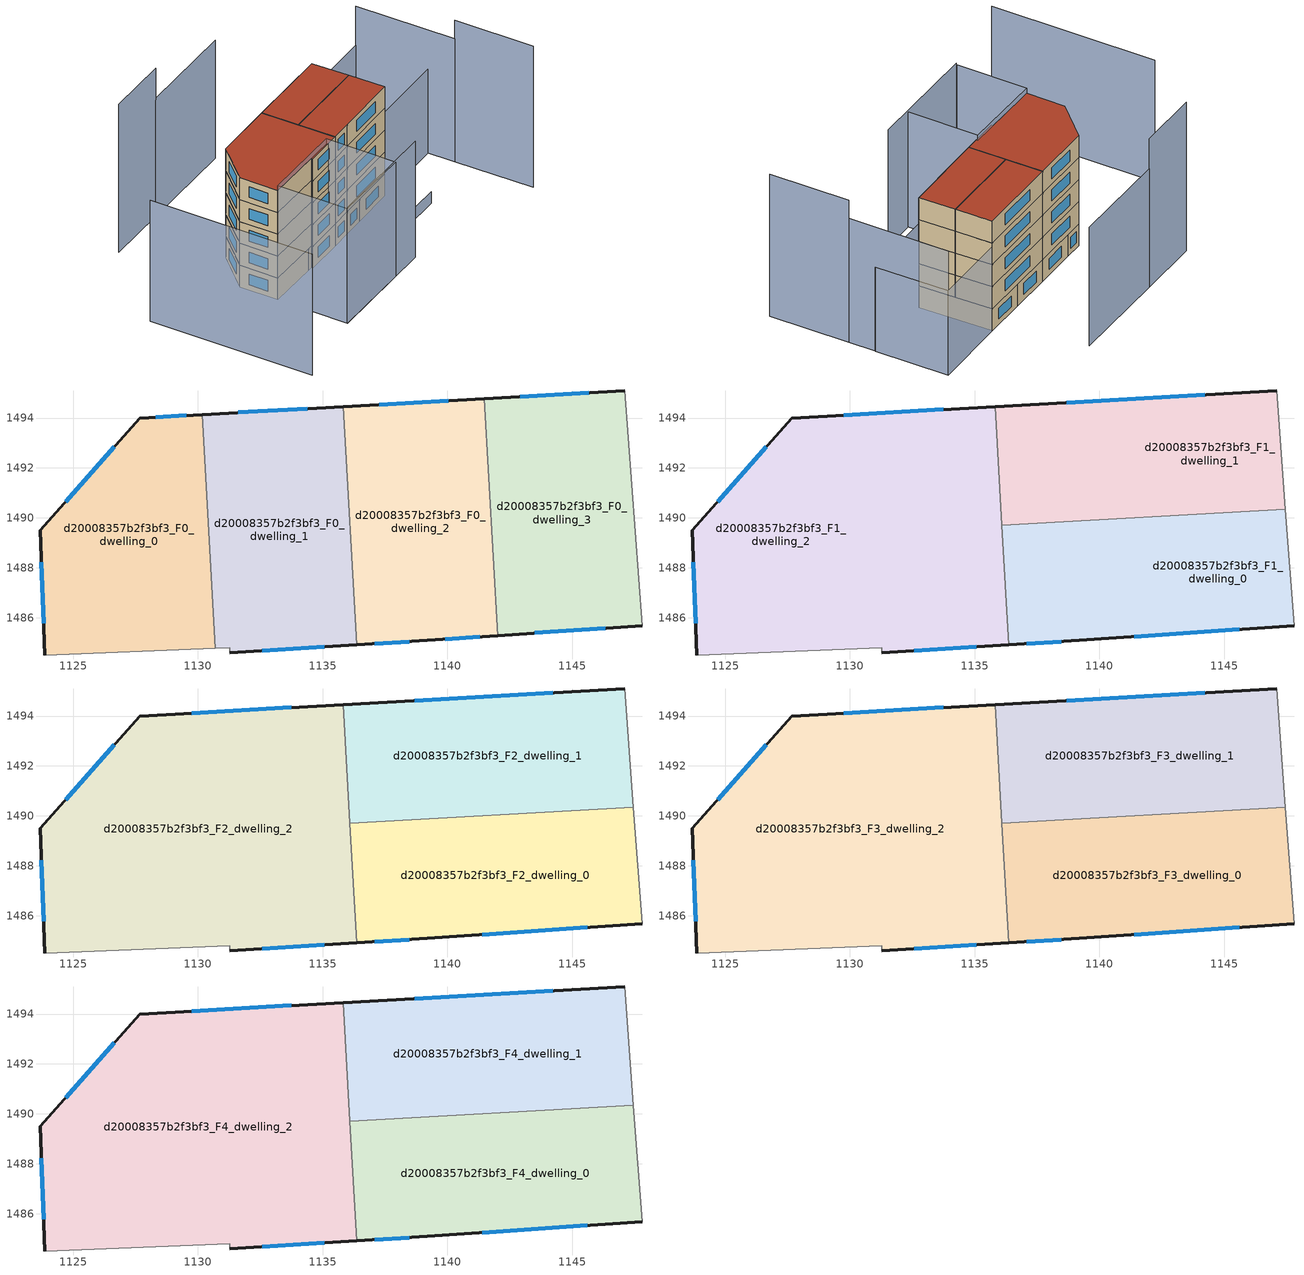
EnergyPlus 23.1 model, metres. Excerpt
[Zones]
d20008357b2f3bf3_F0_dwelling_0
 floor ground (EU_floor_Construction): 1130.17,1494.14 1130.7,1484.77 1123.88,1484.49 1123.68,1489.5 1127.68,1494 z0
 wall outside (EU_wall_Construction): 1130.17,1494.14 1127.68,1494 1123.68,1489.5 1123.88,1484.49 z0:3
 wall adiabatic (EU_wall_Construction): 1123.88,1484.49 1130.7,1484.77 z0:3
 wall to d20008357b2f3bf3_F0_dwelling_1 (EU_wall_Construction): 1130.7,1484.77 1130.17,1494.14 z0:3
 window (EU_Window_Construction): 1129.53,1494.1 1128.32,1494.04 / 1123.73,1488.22 1123.82,1485.77 / 1126.66,1492.85 1124.7,1490.65 z0.77:2.23
d20008357b2f3bf3_F0_dwelling_1
 floor ground (EU_floor_Construction): 1135.82,1494.46 1136.35,1484.91 1131.28,1484.59 1131.28,1484.79 1130.7,1484.77 1130.17,1494.14 z0
 wall outside (EU_wall_Construction): 1135.82,1494.46 1130.17,1494.14 / 1131.28,1484.59 1136.35,1484.91 z0:3
 wall adiabatic (EU_wall_Construction): 1130.7,1484.77 1131.28,1484.79 1131.28,1484.59 z0:3
 wall to d20008357b2f3bf3_F0_dwelling_2 (EU_wall_Construction): 1136.35,1484.91 1135.82,1494.46 z0:3
 window (EU_Window_Construction): 1134.37,1494.38 1131.61,1494.22 / 1132.58,1484.67 1135.06,1484.83 z0.77:2.23
d20008357b2f3bf3_F0_dwelling_2
 floor ground (EU_floor_Construction): 1141.48,1494.78 1142.01,1485.29 1139.19,1485.09 1136.35,1484.91 1135.82,1494.46 z0
 wall outside (EU_wall_Construction): 1141.48,1494.78 1135.82,1494.46 / 1136.35,1484.91 1139.19,1485.09 1142.01,1485.29 z0:3
 wall to d20008357b2f3bf3_F0_dwelling_3 (EU_wall_Construction): 1142.01,1485.29 1141.48,1494.78 z0:3
 window (EU_Window_Construction): 1140.03,1494.7 1137.26,1494.54 / 1139.91,1485.14 1141.29,1485.24 / 1137.08,1484.96 1138.46,1485.04 z0.77:2.23
d20008357b2f3bf3_F0_dwelling_3
 floor ground (EU_floor_Construction): 1147.09,1495.09 1147.79,1485.69 1142.01,1485.29 1141.48,1494.78 z0
 wall outside (EU_wall_Construction): 1147.09,1495.09 1141.48,1494.78 / 1142.01,1485.29 1147.79,1485.69 z0:3
 wall adiabatic (EU_wall_Construction): 1147.79,1485.69 1147.09,1495.09 z0:3
 window (EU_Window_Construction): 1145.66,1495.01 1142.91,1494.86 / 1143.49,1485.39 1146.32,1485.59 z0.77:2.23
d20008357b2f3bf3_F1_dwelling_0
 floor to d20008357b2f3bf3_F0_dwelling_2 (EU_floor_Construction): 1141.74,1490.02 1142.01,1485.29 1139.19,1485.09 1136.35,1484.91 1136.08,1489.7 z3
 floor to d20008357b2f3bf3_F0_dwelling_3 (EU_floor_Construction): 1147.45,1490.34 1147.79,1485.69 1142.01,1485.29 1141.74,1490.02 z3
 wall outside (EU_wall_Construction): 1136.35,1484.91 1139.19,1485.09 1147.79,1485.69 z3:6
 wall adiabatic (EU_wall_Construction): 1147.79,1485.69 1147.45,1490.34 z3:6
 wall to d20008357b2f3bf3_F1_dwelling_1 (EU_wall_Construction): 1147.45,1490.34 1136.08,1489.7 z3:6
 wall to d20008357b2f3bf3_F1_dwelling_2 (EU_wall_Construction): 1136.08,1489.7 1136.35,1484.91 z3:6
 window (EU_Window_Construction): 1141.38,1485.24 1145.59,1485.54 / 1137.08,1484.96 1138.46,1485.04 z3.77:5.23
d20008357b2f3bf3_F1_dwelling_1
 floor to d20008357b2f3bf3_F0_dwelling_2 (EU_floor_Construction): 1141.48,1494.78 1141.74,1490.02 1136.08,1489.7 1135.82,1494.46 z3
 floor to d20008357b2f3bf3_F0_dwelling_3 (EU_floor_Construction): 1147.09,1495.09 1147.45,1490.34 1141.74,1490.02 1141.48,1494.78 z3
 wall outside (EU_wall_Construction): 1147.09,1495.09 1135.82,1494.46 z3:6
 wall adiabatic (EU_wall_Construction): 1147.45,1490.34 1147.09,1495.09 z3:6
 wall to d20008357b2f3bf3_F1_dwelling_2 (EU_wall_Construction): 1135.82,1494.46 1136.08,1489.7 z3:6
 window (EU_Window_Construction): 1144.21,1494.93 1138.7,1494.62 z3.77:5.23
d20008357b2f3bf3_F1_dwelling_2
 floor to d20008357b2f3bf3_F0_dwelling_0 (EU_floor_Construction): 1130.17,1494.14 1130.7,1484.77 1123.88,1484.49 1123.67,1489.5 1127.68,1494 z3
 floor to d20008357b2f3bf3_F0_dwelling_1 (EU_floor_Construction): 1135.82,1494.46 1136.35,1484.91 1131.28,1484.59 1131.28,1484.79 1130.7,1484.77 1130.17,1494.14 z3
 wall outside (EU_wall_Construction): 1135.82,1494.46 1127.68,1494 1123.68,1489.5 1123.88,1484.49 / 1131.28,1484.59 1136.35,1484.91 z3:6
 wall adiabatic (EU_wall_Construction): 1123.88,1484.49 1131.28,1484.79 1131.28,1484.59 z3:6
 window (EU_Window_Construction): 1126.66,1492.85 1124.7,1490.65 / 1133.74,1494.34 1129.76,1494.12 / 1132.58,1484.67 1135.06,1484.83 / 1123.73,1488.22 1123.82,1485.77 z3.77:5.23
d20008357b2f3bf3_F2_dwelling_0
 floor to d20008357b2f3bf3_F1_dwelling_0 (EU_floor_Construction): 1147.45,1490.34 1147.79,1485.69 1139.19,1485.09 1136.35,1484.91 1136.08,1489.7 z6
 wall outside (EU_wall_Construction): 1136.35,1484.91 1139.19,1485.09 1147.79,1485.69 z6:9
 wall adiabatic (EU_wall_Construction): 1147.79,1485.69 1147.45,1490.34 z6:9
 wall to d20008357b2f3bf3_F2_dwelling_1 (EU_wall_Construction): 1147.45,1490.34 1136.08,1489.7 z6:9
 wall to d20008357b2f3bf3_F2_dwelling_2 (EU_wall_Construction): 1136.08,1489.7 1136.35,1484.91 z6:9
 window (EU_Window_Construction): 1141.38,1485.24 1145.59,1485.54 / 1137.08,1484.96 1138.46,1485.04 z6.77:8.23
d20008357b2f3bf3_F2_dwelling_1
 floor to d20008357b2f3bf3_F1_dwelling_1 (EU_floor_Construction): 1147.09,1495.09 1147.45,1490.34 1136.08,1489.7 1135.82,1494.46 z6
 wall outside (EU_wall_Construction): 1147.09,1495.09 1135.82,1494.46 z6:9
 wall adiabatic (EU_wall_Construction): 1147.45,1490.34 1147.09,1495.09 z6:9
 wall to d20008357b2f3bf3_F2_dwelling_2 (EU_wall_Construction): 1135.82,1494.46 1136.08,1489.7 z6:9
 window (EU_Window_Construction): 1144.21,1494.93 1138.7,1494.62 z6.77:8.23
d20008357b2f3bf3_F2_dwelling_2
 floor to d20008357b2f3bf3_F1_dwelling_2 (EU_floor_Construction): 1135.82,1494.46 1136.35,1484.91 1131.28,1484.59 1131.28,1484.79 1123.88,1484.49 1123.67,1489.5 1127.68,1494 z6
 wall outside (EU_wall_Construction): 1135.82,1494.46 1127.68,1494 1123.68,1489.5 1123.88,1484.49 / 1131.28,1484.59 1136.35,1484.91 z6:9
 wall adiabatic (EU_wall_Construction): 1123.88,1484.49 1131.28,1484.79 1131.28,1484.59 z6:9
 window (EU_Window_Construction): 1126.66,1492.85 1124.7,1490.65 / 1133.74,1494.34 1129.76,1494.12 / 1132.58,1484.67 1135.06,1484.83 / 1123.73,1488.22 1123.82,1485.77 z6.77:8.23
d20008357b2f3bf3_F3_dwelling_0
 floor to d20008357b2f3bf3_F2_dwelling_0 (EU_floor_Construction): 1147.45,1490.34 1147.79,1485.69 1139.19,1485.09 1136.35,1484.91 1136.08,1489.7 z9
 wall outside (EU_wall_Construction): 1136.35,1484.91 1139.19,1485.09 1147.79,1485.69 z9:12
 wall adiabatic (EU_wall_Construction): 1147.79,1485.69 1147.45,1490.34 z9:12
 wall to d20008357b2f3bf3_F3_dwelling_1 (EU_wall_Construction): 1147.45,1490.34 1136.08,1489.7 z9:12
 wall to d20008357b2f3bf3_F3_dwelling_2 (EU_wall_Construction): 1136.08,1489.7 1136.35,1484.91 z9:12
 window (EU_Window_Construction): 1141.38,1485.24 1145.59,1485.54 / 1137.08,1484.96 1138.46,1485.04 z9.77:11.23
d20008357b2f3bf3_F3_dwelling_1
 floor to d20008357b2f3bf3_F2_dwelling_1 (EU_floor_Construction): 1147.09,1495.09 1147.45,1490.34 1136.08,1489.7 1135.82,1494.46 z9
 wall outside (EU_wall_Construction): 1147.09,1495.09 1135.82,1494.46 z9:12
 wall adiabatic (EU_wall_Construction): 1147.45,1490.34 1147.09,1495.09 z9:12
 wall to d20008357b2f3bf3_F3_dwelling_2 (EU_wall_Construction): 1135.82,1494.46 1136.08,1489.7 z9:12
 window (EU_Window_Construction): 1144.21,1494.93 1138.7,1494.62 z9.77:11.23
d20008357b2f3bf3_F3_dwelling_2
 floor to d20008357b2f3bf3_F2_dwelling_2 (EU_floor_Construction): 1135.82,1494.46 1136.35,1484.91 1131.28,1484.59 1131.28,1484.79 1123.88,1484.49 1123.67,1489.5 1127.68,1494 z9
 wall outside (EU_wall_Construction): 1135.82,1494.46 1127.68,1494 1123.68,1489.5 1123.88,1484.49 / 1131.28,1484.59 1136.35,1484.91 z9:12
 wall adiabatic (EU_wall_Construction): 1123.88,1484.49 1131.28,1484.79 1131.28,1484.59 z9:12
 window (EU_Window_Construction): 1126.66,1492.85 1124.7,1490.65 / 1133.74,1494.34 1129.76,1494.12 / 1132.58,1484.67 1135.06,1484.83 / 1123.73,1488.22 1123.82,1485.77 z9.77:11.23
d20008357b2f3bf3_F4_dwelling_0
 floor to d20008357b2f3bf3_F3_dwelling_0 (EU_floor_Construction): 1147.45,1490.34 1147.79,1485.69 1139.19,1485.09 1136.35,1484.91 1136.08,1489.7 z12
 wall outside (EU_wall_Construction): 1136.35,1484.91 1139.19,1485.09 1147.79,1485.69 z12:15
 wall adiabatic (EU_wall_Construction): 1147.79,1485.69 1147.45,1490.34 z12:15
 wall to d20008357b2f3bf3_F4_dwelling_1 (EU_wall_Construction): 1147.45,1490.34 1136.08,1489.7 z12:15
 wall to d20008357b2f3bf3_F4_dwelling_2 (EU_wall_Construction): 1136.08,1489.7 1136.35,1484.91 z12:15
 window (EU_Window_Construction): 1141.38,1485.24 1145.59,1485.54 / 1137.08,1484.96 1138.46,1485.04 z12.77:14.23
 roof outside (EU_roof_Construction): 1147.79,1485.69 1147.45,1490.34 1136.08,1489.7 1136.35,1484.91 1139.19,1485.09 z15
d20008357b2f3bf3_F4_dwelling_1
 floor to d20008357b2f3bf3_F3_dwelling_1 (EU_floor_Construction): 1147.09,1495.09 1147.45,1490.34 1136.08,1489.7 1135.82,1494.46 z12
 wall outside (EU_wall_Construction): 1147.09,1495.09 1135.82,1494.46 z12:15
 wall adiabatic (EU_wall_Construction): 1147.45,1490.34 1147.09,1495.09 z12:15
 wall to d20008357b2f3bf3_F4_dwelling_2 (EU_wall_Construction): 1135.82,1494.46 1136.08,1489.7 z12:15
 window (EU_Window_Construction): 1144.21,1494.93 1138.7,1494.62 z12.77:14.23
 roof outside (EU_roof_Construction): 1147.45,1490.34 1147.09,1495.09 1135.82,1494.46 1136.08,1489.7 z15
d20008357b2f3bf3_F4_dwelling_2
 floor to d20008357b2f3bf3_F3_dwelling_2 (EU_floor_Construction): 1135.82,1494.46 1136.35,1484.91 1131.28,1484.59 1131.28,1484.79 1123.88,1484.49 1123.67,1489.5 1127.68,1494 z12
 wall outside (EU_wall_Construction): 1135.82,1494.46 1127.68,1494 1123.68,1489.5 1123.88,1484.49 / 1131.28,1484.59 1136.35,1484.91 z12:15
 wall adiabatic (EU_wall_Construction): 1123.88,1484.49 1131.28,1484.79 1131.28,1484.59 z12:15
 window (EU_Window_Construction): 1126.66,1492.85 1124.7,1490.65 / 1133.74,1494.34 1129.76,1494.12 / 1132.58,1484.67 1135.06,1484.83 / 1123.73,1488.22 1123.82,1485.77 z12.77:14.23
 roof outside (EU_roof_Construction): 1136.35,1484.91 1135.82,1494.46 1127.68,1494 1123.68,1489.5 1123.88,1484.49 1131.28,1484.79 1131.28,1484.59 z15
shading: 1158.38,1472.58 1157.8,1482.78 z0:19.4; 1157.79,1482.78 1157.09,1495.69 z0:16.9; 1147.09,1495.09 1157.1,1495.69 / 1157.1,1495.69 1157.66,1486.28 / 1157.66,1486.28 1147.66,1485.68 / 1147.66,1485.68 1147.09,1495.09 z0:11.5; 1124.37,1475.39 1139.49,1476.13 z0:15.9; 1139.27,1479.98 1149.39,1480.48 z0:1.6; 1135.11,1475.89 1124.31,1475.38 / 1124.31,1475.38 1123.87,1484.49 / 1123.87,1484.49 1134.68,1485.01 / 1134.68,1485.01 1135.11,1475.89 z0:15.7; 1112.47,1494.2 1113.57,1473.06 z0:16.6; 1130.28,1505.11 1121.98,1504.69 z0:20.3; 1143.6,1505.79 1130.28,1505.11 z0:16.2
[Building]
EU S2 Campaign: North Axis=0; Terrain=City; Solar Distribution=FullExterior
[Site:Location]
Lyon-Bron: Latitude=45.75; Longitude=5; Time Zone=1; Elevation=198
[SizingPeriod:WeatherFileDays]
AnnualSizingPeriod: Begin Month=1; Begin Day of Month=1; End Month=12; End Day of Month=31; Day of Week for Start Day=Monday; Use Weather File Daylight Saving Period=No; Use Weather File Rain and Snow Indicators=No
[MATERIAL]
EU_InternalMass_Material: Roughness=MediumRough; Thickness=0.1; Conductivity=1; Density=1800; Specific Heat=900; Thermal Absorptance=0.9; Solar Absorptance=0.7; Visible Absorptance=0.7
[MATERIAL:NOMASS] Roughness=MediumRough; Thermal Absorptance=0.9; Solar Absorptance=0.7; Visible Absorptance=0.7
Name | Thermal Resistance
EU_wall_NoMass | 0.370959
EU_roof_NoMass | 0.369943
EU_floor_NoMass | 0.443696
[WINDOWMATERIAL:SIMPLEGLAZINGSYSTEM]
EU_Window_SimpleGlazing: UFactor=2.34218; Solar Heat Gain Coefficient=0.76; Visible Transmittance=0.76
[CONSTRUCTION]
EU_wall_Construction: EU_wall_NoMass
EU_roof_Construction: EU_roof_NoMass
EU_floor_Construction: EU_floor_NoMass
EU_Window_Construction: EU_Window_SimpleGlazing
EU_InternalMass_Construction: EU_InternalMass_Material
[ZONE] Type=1; Multiplier=1; Ceiling Height=autocalculate; Floor Area=autocalculate; Part of Total Floor Area=Yes
Name | Volume
d20008357b2f3bf3_F0_dwelling_0 | 162.224
d20008357b2f3bf3_F1_dwelling_0; d20008357b2f3bf3_F1_dwelling_1 | 162.226
d20008357b2f3bf3_F2_dwelling_0; d20008357b2f3bf3_F3_dwelling_0; d20008357b2f3bf3_F4_dwelling_0 | 162.227
d20008357b2f3bf3_F0_dwelling_1 | 162.208
d20008357b2f3bf3_F2_dwelling_1; d20008357b2f3bf3_F3_dwelling_1; d20008357b2f3bf3_F4_dwelling_1 | 162.228
d20008357b2f3bf3_F0_dwelling_2 | 162.22
d20008357b2f3bf3_F1_dwelling_2 | 324.427
d20008357b2f3bf3_F2_dwelling_2; d20008357b2f3bf3_F3_dwelling_2; d20008357b2f3bf3_F4_dwelling_2 | 324.431
d20008357b2f3bf3_F0_dwelling_3 | 162.237
[INTERNALMASS] Construction=EU_InternalMass_Construction
Name | Zone or ZoneList | Surface Area
d20008357b2f3bf3_F0_dwelling_0_EU_InternalMass | d20008357b2f3bf3_F0_dwelling_0 | 54.0746
d20008357b2f3bf3_F0_dwelling_1_EU_InternalMass | d20008357b2f3bf3_F0_dwelling_1 | 54.0694
d20008357b2f3bf3_F0_dwelling_2_EU_InternalMass | d20008357b2f3bf3_F0_dwelling_2 | 54.0734
d20008357b2f3bf3_F0_dwelling_3_EU_InternalMass | d20008357b2f3bf3_F0_dwelling_3 | 54.0791
d20008357b2f3bf3_F1_dwelling_0_EU_InternalMass | d20008357b2f3bf3_F1_dwelling_0 | 54.0755
d20008357b2f3bf3_F1_dwelling_1_EU_InternalMass | d20008357b2f3bf3_F1_dwelling_1 | 54.0761
d20008357b2f3bf3_F1_dwelling_2_EU_InternalMass | d20008357b2f3bf3_F1_dwelling_2 | 108.144
d20008357b2f3bf3_F2_dwelling_0_EU_InternalMass | d20008357b2f3bf3_F2_dwelling_0 | 54.0755
d20008357b2f3bf3_F2_dwelling_1_EU_InternalMass | d20008357b2f3bf3_F2_dwelling_1 | 54.0761
d20008357b2f3bf3_F2_dwelling_2_EU_InternalMass | d20008357b2f3bf3_F2_dwelling_2 | 108.144
d20008357b2f3bf3_F3_dwelling_0_EU_InternalMass | d20008357b2f3bf3_F3_dwelling_0 | 54.0755
d20008357b2f3bf3_F3_dwelling_1_EU_InternalMass | d20008357b2f3bf3_F3_dwelling_1 | 54.0761
d20008357b2f3bf3_F3_dwelling_2_EU_InternalMass | d20008357b2f3bf3_F3_dwelling_2 | 108.144
d20008357b2f3bf3_F4_dwelling_0_EU_InternalMass | d20008357b2f3bf3_F4_dwelling_0 | 54.0755
d20008357b2f3bf3_F4_dwelling_1_EU_InternalMass | d20008357b2f3bf3_F4_dwelling_1 | 54.0761
d20008357b2f3bf3_F4_dwelling_2_EU_InternalMass | d20008357b2f3bf3_F4_dwelling_2 | 108.144
[OTHEREQUIPMENT] Fuel Type=Electricity; Design Level Calculation Method=Watts/Area; Power per Zone Floor Area=1; Fraction Latent=0; Fraction Radiant=0; Fraction Lost=0; Carbon Dioxide Generation Rate=0; EndUse Subcategory=EU_Step8_InternalGains
Name | Zone or ZoneList or Space or SpaceList | Schedule
EU_Step8_InternalGain_d20008357b2f3bf3_F0_dwelling_0_f000 | d20008357b2f3bf3_F0_dwelling_0 | EU_Step8_GainSchedule_d20008357b2f3bf3_F0_dwelling_0_f000
EU_Step8_InternalGain_d20008357b2f3bf3_F0_dwelling_1_f000 | d20008357b2f3bf3_F0_dwelling_1 | EU_Step8_GainSchedule_d20008357b2f3bf3_F0_dwelling_1_f000
EU_Step8_InternalGain_d20008357b2f3bf3_F0_dwelling_2_f000 | d20008357b2f3bf3_F0_dwelling_2 | EU_Step8_GainSchedule_d20008357b2f3bf3_F0_dwelling_2_f000
EU_Step8_InternalGain_d20008357b2f3bf3_F0_dwelling_3_f000 | d20008357b2f3bf3_F0_dwelling_3 | EU_Step8_GainSchedule_d20008357b2f3bf3_F0_dwelling_3_f000
EU_Step8_InternalGain_d20008357b2f3bf3_F1_dwelling_0_f000 | d20008357b2f3bf3_F1_dwelling_0 | EU_Step8_GainSchedule_d20008357b2f3bf3_F1_dwelling_0_f000
EU_Step8_InternalGain_d20008357b2f3bf3_F1_dwelling_1_f000 | d20008357b2f3bf3_F1_dwelling_1 | EU_Step8_GainSchedule_d20008357b2f3bf3_F1_dwelling_1_f000
EU_Step8_InternalGain_d20008357b2f3bf3_F1_dwelling_2_f000 | d20008357b2f3bf3_F1_dwelling_2 | EU_Step8_GainSchedule_d20008357b2f3bf3_F1_dwelling_2_f000
EU_Step8_InternalGain_d20008357b2f3bf3_F2_dwelling_0_f000 | d20008357b2f3bf3_F2_dwelling_0 | EU_Step8_GainSchedule_d20008357b2f3bf3_F2_dwelling_0_f000
EU_Step8_InternalGain_d20008357b2f3bf3_F2_dwelling_1_f000 | d20008357b2f3bf3_F2_dwelling_1 | EU_Step8_GainSchedule_d20008357b2f3bf3_F2_dwelling_1_f000
EU_Step8_InternalGain_d20008357b2f3bf3_F2_dwelling_2_f000 | d20008357b2f3bf3_F2_dwelling_2 | EU_Step8_GainSchedule_d20008357b2f3bf3_F2_dwelling_2_f000
EU_Step8_InternalGain_d20008357b2f3bf3_F3_dwelling_0_f000 | d20008357b2f3bf3_F3_dwelling_0 | EU_Step8_GainSchedule_d20008357b2f3bf3_F3_dwelling_0_f000
EU_Step8_InternalGain_d20008357b2f3bf3_F3_dwelling_1_f000 | d20008357b2f3bf3_F3_dwelling_1 | EU_Step8_GainSchedule_d20008357b2f3bf3_F3_dwelling_1_f000
EU_Step8_InternalGain_d20008357b2f3bf3_F3_dwelling_2_f000 | d20008357b2f3bf3_F3_dwelling_2 | EU_Step8_GainSchedule_d20008357b2f3bf3_F3_dwelling_2_f000
EU_Step8_InternalGain_d20008357b2f3bf3_F4_dwelling_0_f000 | d20008357b2f3bf3_F4_dwelling_0 | EU_Step8_GainSchedule_d20008357b2f3bf3_F4_dwelling_0_f000
EU_Step8_InternalGain_d20008357b2f3bf3_F4_dwelling_1_f000 | d20008357b2f3bf3_F4_dwelling_1 | EU_Step8_GainSchedule_d20008357b2f3bf3_F4_dwelling_1_f000
EU_Step8_InternalGain_d20008357b2f3bf3_F4_dwelling_2_f000 | d20008357b2f3bf3_F4_dwelling_2 | EU_Step8_GainSchedule_d20008357b2f3bf3_F4_dwelling_2_f000
[ZONEVENTILATION:DESIGNFLOWRATE] Schedule=EU_AlwaysOn; Design Flow Rate Calculation Method=AirChanges/Hour; Air Changes per Hour=0.44192; Ventilation Type=Natural; Fan Pressure Rise=0; Fan Total Efficiency=1; Constant Term Coefficient=1; Temperature Term Coefficient=0; Velocity Term Coefficient=0; Velocity Squared Term Coefficient=0; Minimum Indoor Temperature=-100; Maximum Indoor Temperature=100; Delta Temperature=-100; Minimum Outdoor Temperature=-100; Maximum Outdoor Temperature=100; Maximum Wind Speed=40
Name | Zone or ZoneList or Space or SpaceList
EU_ConstantAir_d20008357b2f3bf3_F0_dwelling_0 | d20008357b2f3bf3_F0_dwelling_0
EU_ConstantAir_d20008357b2f3bf3_F0_dwelling_1 | d20008357b2f3bf3_F0_dwelling_1
EU_ConstantAir_d20008357b2f3bf3_F0_dwelling_2 | d20008357b2f3bf3_F0_dwelling_2
EU_ConstantAir_d20008357b2f3bf3_F0_dwelling_3 | d20008357b2f3bf3_F0_dwelling_3
EU_ConstantAir_d20008357b2f3bf3_F1_dwelling_0 | d20008357b2f3bf3_F1_dwelling_0
EU_ConstantAir_d20008357b2f3bf3_F1_dwelling_1 | d20008357b2f3bf3_F1_dwelling_1
EU_ConstantAir_d20008357b2f3bf3_F1_dwelling_2 | d20008357b2f3bf3_F1_dwelling_2
EU_ConstantAir_d20008357b2f3bf3_F2_dwelling_0 | d20008357b2f3bf3_F2_dwelling_0
EU_ConstantAir_d20008357b2f3bf3_F2_dwelling_1 | d20008357b2f3bf3_F2_dwelling_1
EU_ConstantAir_d20008357b2f3bf3_F2_dwelling_2 | d20008357b2f3bf3_F2_dwelling_2
EU_ConstantAir_d20008357b2f3bf3_F3_dwelling_0 | d20008357b2f3bf3_F3_dwelling_0
EU_ConstantAir_d20008357b2f3bf3_F3_dwelling_1 | d20008357b2f3bf3_F3_dwelling_1
EU_ConstantAir_d20008357b2f3bf3_F3_dwelling_2 | d20008357b2f3bf3_F3_dwelling_2
EU_ConstantAir_d20008357b2f3bf3_F4_dwelling_0 | d20008357b2f3bf3_F4_dwelling_0
EU_ConstantAir_d20008357b2f3bf3_F4_dwelling_1 | d20008357b2f3bf3_F4_dwelling_1
EU_ConstantAir_d20008357b2f3bf3_F4_dwelling_2 | d20008357b2f3bf3_F4_dwelling_2
[HVACTEMPLATE:THERMOSTAT] Constant Heating Setpoint=20; Constant Cooling Setpoint=50
EU_HeatOnly_d20008357b2f3bf3_F0_dwelling_0; EU_HeatOnly_d20008357b2f3bf3_F0_dwelling_1; EU_HeatOnly_d20008357b2f3bf3_F0_dwelling_2; EU_HeatOnly_d20008357b2f3bf3_F0_dwelling_3; EU_HeatOnly_d20008357b2f3bf3_F1_dwelling_0; EU_HeatOnly_d20008357b2f3bf3_F1_dwelling_1; EU_HeatOnly_d20008357b2f3bf3_F1_dwelling_2; EU_HeatOnly_d20008357b2f3bf3_F2_dwelling_0; EU_HeatOnly_d20008357b2f3bf3_F2_dwelling_1; EU_HeatOnly_d20008357b2f3bf3_F2_dwelling_2; EU_HeatOnly_d20008357b2f3bf3_F3_dwelling_0; EU_HeatOnly_d20008357b2f3bf3_F3_dwelling_1; EU_HeatOnly_d20008357b2f3bf3_F3_dwelling_2; EU_HeatOnly_d20008357b2f3bf3_F4_dwelling_0; EU_HeatOnly_d20008357b2f3bf3_F4_dwelling_1; EU_HeatOnly_d20008357b2f3bf3_F4_dwelling_2
[HVACTEMPLATE:ZONE:IDEALLOADSAIRSYSTEM] System Availability Schedule=EU_AlwaysOn; Maximum Heating Supply Air Temperature=50; Minimum Cooling Supply Air Temperature=13; Maximum Heating Supply Air Humidity Ratio=0.0156; Minimum Cooling Supply Air Humidity Ratio=0.0077; Heating Limit=NoLimit; Cooling Limit=NoLimit; Heating Availability Schedule=EU_AlwaysOn; Cooling Availability Schedule=EU_CoolingOff; Dehumidification Control Type=ConstantSensibleHeatRatio; Cooling Sensible Heat Ratio=0.7; Dehumidification Setpoint=60; Humidification Control Type=None; Humidification Setpoint=30; Outdoor Air Method=None; Outdoor Air Flow Rate per Person=0.00944; Outdoor Air Flow Rate per Zone Floor Area=0; Outdoor Air Flow Rate per Zone=0; Demand Controlled Ventilation Type=None; Outdoor Air Economizer Type=NoEconomizer; Heat Recovery Type=None; Sensible Heat Recovery Effectiveness=0.7; Latent Heat Recovery Effectiveness=0.65
Name | Template Thermostat
d20008357b2f3bf3_F0_dwelling_0 | EU_HeatOnly_d20008357b2f3bf3_F0_dwelling_0
d20008357b2f3bf3_F0_dwelling_1 | EU_HeatOnly_d20008357b2f3bf3_F0_dwelling_1
d20008357b2f3bf3_F0_dwelling_2 | EU_HeatOnly_d20008357b2f3bf3_F0_dwelling_2
d20008357b2f3bf3_F0_dwelling_3 | EU_HeatOnly_d20008357b2f3bf3_F0_dwelling_3
d20008357b2f3bf3_F1_dwelling_0 | EU_HeatOnly_d20008357b2f3bf3_F1_dwelling_0
d20008357b2f3bf3_F1_dwelling_1 | EU_HeatOnly_d20008357b2f3bf3_F1_dwelling_1
d20008357b2f3bf3_F1_dwelling_2 | EU_HeatOnly_d20008357b2f3bf3_F1_dwelling_2
d20008357b2f3bf3_F2_dwelling_0 | EU_HeatOnly_d20008357b2f3bf3_F2_dwelling_0
d20008357b2f3bf3_F2_dwelling_1 | EU_HeatOnly_d20008357b2f3bf3_F2_dwelling_1
d20008357b2f3bf3_F2_dwelling_2 | EU_HeatOnly_d20008357b2f3bf3_F2_dwelling_2
d20008357b2f3bf3_F3_dwelling_0 | EU_HeatOnly_d20008357b2f3bf3_F3_dwelling_0
d20008357b2f3bf3_F3_dwelling_1 | EU_HeatOnly_d20008357b2f3bf3_F3_dwelling_1
d20008357b2f3bf3_F3_dwelling_2 | EU_HeatOnly_d20008357b2f3bf3_F3_dwelling_2
d20008357b2f3bf3_F4_dwelling_0 | EU_HeatOnly_d20008357b2f3bf3_F4_dwelling_0
d20008357b2f3bf3_F4_dwelling_1 | EU_HeatOnly_d20008357b2f3bf3_F4_dwelling_1
d20008357b2f3bf3_F4_dwelling_2 | EU_HeatOnly_d20008357b2f3bf3_F4_dwelling_2
[SIZING:ZONE] Zone Cooling Design Supply Air Temperature Input Method=SupplyAirTemperature; Zone Cooling Design Supply Air Temperature=13; Zone Heating Design Supply Air Temperature Input Method=SupplyAirTemperature; Zone Heating Design Supply Air Temperature=50; Zone Cooling Design Supply Air Humidity Ratio=0.008; Zone Heating Design Supply Air Humidity Ratio=0.008; Cooling Design Air Flow Method=DesignDay; Cooling Design Air Flow Rate=0; Cooling Minimum Air Flow per Zone Floor Area=0.000762; Cooling Minimum Air Flow=0; Cooling Minimum Air Flow Fraction=0.2; Heating Design Air Flow Method=DesignDay; Heating Design Air Flow Rate=0; Heating Maximum Air Flow per Zone Floor Area=0.002032; Heating Maximum Air Flow=0.141576; Heating Maximum Air Flow Fraction=0.3; Account for Dedicated Outdoor Air System=No; Dedicated Outdoor Air System Control Strategy=NeutralSupplyAir; Dedicated Outdoor Air Low Setpoint Temperature for Design=autosize; Dedicated Outdoor Air High Setpoint Temperature for Design=autosize; Zone Load Sizing Method=Sensible Load Only No Latent Load; Zone Latent Cooling Design Supply Air Humidity Ratio Input Method=HumidityRatioDifference; Zone Cooling Design Supply Air Humidity Ratio Difference=0.005; Zone Latent Heating Design Supply Air Humidity Ratio Input Method=HumidityRatioDifference; Zone Humidification Design Supply Air Humidity Ratio Difference=0.005
d20008357b2f3bf3_F0_dwelling_0; d20008357b2f3bf3_F0_dwelling_1; d20008357b2f3bf3_F0_dwelling_2; d20008357b2f3bf3_F0_dwelling_3; d20008357b2f3bf3_F1_dwelling_0; d20008357b2f3bf3_F1_dwelling_1; d20008357b2f3bf3_F1_dwelling_2; d20008357b2f3bf3_F2_dwelling_0; d20008357b2f3bf3_F2_dwelling_1; d20008357b2f3bf3_F2_dwelling_2; d20008357b2f3bf3_F3_dwelling_0; d20008357b2f3bf3_F3_dwelling_1; d20008357b2f3bf3_F3_dwelling_2; d20008357b2f3bf3_F4_dwelling_0; d20008357b2f3bf3_F4_dwelling_1; d20008357b2f3bf3_F4_dwelling_2
[SCHEDULE:CONSTANT]
Name | Hourly Value
EU_AlwaysOn | 1
EU_CoolingOff | 0
[SCHEDULE:FILE] Column Number=1; Rows to Skip at Top=0; Number of Hours of Data=8760; Column Separator=Comma; Interpolate to Timestep=No; Minutes per Item=60; Adjust Schedule for Daylight Savings=Yes
Name | File
EU_Step8_GainSchedule_d20008357b2f3bf3_F0_dwelling_0_f000 | ../../schedules/d20008357b2f3bf3/d20008357b2f3bf3_F0_dwelling_0_f000_gain.csv
EU_Step8_GainSchedule_d20008357b2f3bf3_F0_dwelling_1_f000 | ../../schedules/d20008357b2f3bf3/d20008357b2f3bf3_F0_dwelling_1_f000_gain.csv
EU_Step8_GainSchedule_d20008357b2f3bf3_F0_dwelling_2_f000 | ../../schedules/d20008357b2f3bf3/d20008357b2f3bf3_F0_dwelling_2_f000_gain.csv
EU_Step8_GainSchedule_d20008357b2f3bf3_F0_dwelling_3_f000 | ../../schedules/d20008357b2f3bf3/d20008357b2f3bf3_F0_dwelling_3_f000_gain.csv
EU_Step8_GainSchedule_d20008357b2f3bf3_F1_dwelling_0_f000 | ../../schedules/d20008357b2f3bf3/d20008357b2f3bf3_F1_dwelling_0_f000_gain.csv
EU_Step8_GainSchedule_d20008357b2f3bf3_F1_dwelling_1_f000 | ../../schedules/d20008357b2f3bf3/d20008357b2f3bf3_F1_dwelling_1_f000_gain.csv
EU_Step8_GainSchedule_d20008357b2f3bf3_F1_dwelling_2_f000 | ../../schedules/d20008357b2f3bf3/d20008357b2f3bf3_F1_dwelling_2_f000_gain.csv
EU_Step8_GainSchedule_d20008357b2f3bf3_F2_dwelling_0_f000 | ../../schedules/d20008357b2f3bf3/d20008357b2f3bf3_F2_dwelling_0_f000_gain.csv
EU_Step8_GainSchedule_d20008357b2f3bf3_F2_dwelling_1_f000 | ../../schedules/d20008357b2f3bf3/d20008357b2f3bf3_F2_dwelling_1_f000_gain.csv
EU_Step8_GainSchedule_d20008357b2f3bf3_F2_dwelling_2_f000 | ../../schedules/d20008357b2f3bf3/d20008357b2f3bf3_F2_dwelling_2_f000_gain.csv
EU_Step8_GainSchedule_d20008357b2f3bf3_F3_dwelling_0_f000 | ../../schedules/d20008357b2f3bf3/d20008357b2f3bf3_F3_dwelling_0_f000_gain.csv
EU_Step8_GainSchedule_d20008357b2f3bf3_F3_dwelling_1_f000 | ../../schedules/d20008357b2f3bf3/d20008357b2f3bf3_F3_dwelling_1_f000_gain.csv
EU_Step8_GainSchedule_d20008357b2f3bf3_F3_dwelling_2_f000 | ../../schedules/d20008357b2f3bf3/d20008357b2f3bf3_F3_dwelling_2_f000_gain.csv
EU_Step8_GainSchedule_d20008357b2f3bf3_F4_dwelling_0_f000 | ../../schedules/d20008357b2f3bf3/d20008357b2f3bf3_F4_dwelling_0_f000_gain.csv
EU_Step8_GainSchedule_d20008357b2f3bf3_F4_dwelling_1_f000 | ../../schedules/d20008357b2f3bf3/d20008357b2f3bf3_F4_dwelling_1_f000_gain.csv
EU_Step8_GainSchedule_d20008357b2f3bf3_F4_dwelling_2_f000 | ../../schedules/d20008357b2f3bf3/d20008357b2f3bf3_F4_dwelling_2_f000_gain.csv
